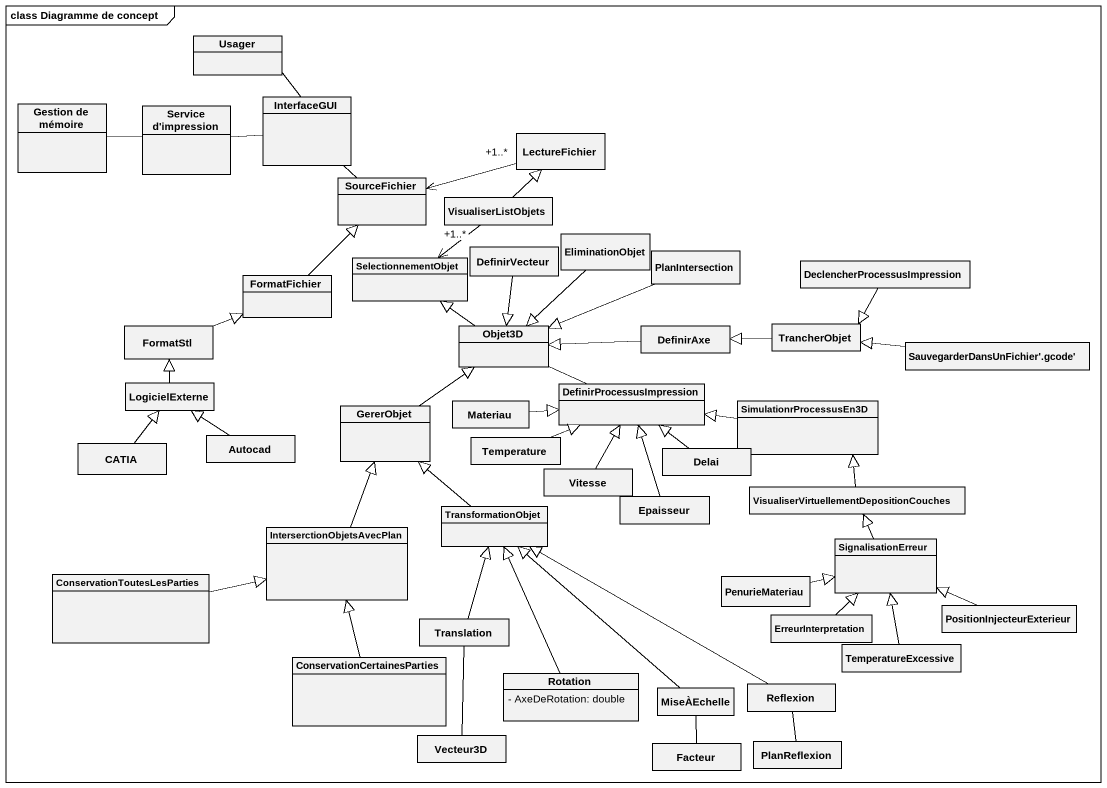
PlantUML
@startuml
mainframe class Diagramme de concept
hide circle
hide empty members
skinparam classAttributeIconSize 0
class Usager
class "Gestion de mémoire" as Gestion_de_mémoire
class "Service d'impression" as Service_d_impression
class InterfaceGUI
class LectureFichier
class SourceFichier
class VisualiserListObjets
class DefinirVecteur
class EliminationObjet
class FormatFichier
class SelectionnementObjet
class PlanIntersection
class "DeclencherProcessusImpression" as DeclencherProcessusImpressio
class FormatStl
class Objet3D
class DefinirAxe
class TrancherObjet
class "SauvegarderDansUnFichier'.gcode'" as SauvegarderDansUnFichier
class LogicielExterne
class GererObjet
class Materiau
class DefinirProcessusImpression
class SimulationrProcessusEn3D
class CATIA
class Autocad
class Temperature
class Vitesse
class Delai
class TransformationObjet
class Epaisseur
class "VisualiserVirtuellementDepositionCouches" as VisualiserVirtuellementDepos
class InterserctionObjetsAvecPlan
class SignalisationErreur
class ConservationToutesLesParties
class PenurieMateriau
class Translation
class ErreurInterpretation
class TemperatureExcessive
class PositionInjecteurExterieur
class ConservationCertainesParties
class Rotation {
  - AxeDeRotation: double
}
class MiseÀEchelle
class Reflexion
class Vecteur3D
class Facteur
class PlanReflexion
Usager -- InterfaceGUI
Service_d_impression -left- Gestion_de_mémoire
Service_d_impression -right- InterfaceGUI
InterfaceGUI -- SourceFichier
LectureFichier "+1..*" -left-> SourceFichier
VisualiserListObjets -up-|> LectureFichier
VisualiserListObjets --> "+1..*" SelectionnementObjet
DefinirVecteur --|> Objet3D
EliminationObjet --|> Objet3D
FormatFichier -up-|> SourceFichier
PlanIntersection -left-|> Objet3D
DeclencherProcessusImpressio --|> TrancherObjet
FormatStl -right-|> FormatFichier
Objet3D -up-|> SelectionnementObjet
DefinirAxe -left-|> Objet3D
TrancherObjet -left-|> DefinirAxe
SauvegarderDansUnFichier -left-|> TrancherObjet
LogicielExterne -up-|> FormatStl
GererObjet -up-|> Objet3D
Materiau -right-|> DefinirProcessusImpression
DefinirProcessusImpression -left- Objet3D
SimulationrProcessusEn3D -left-|> DefinirProcessusImpression
CATIA -up-|> LogicielExterne
Autocad -up-|> LogicielExterne
Temperature -right-|> DefinirProcessusImpression
Vitesse -up-|> DefinirProcessusImpression
Delai -up-|> DefinirProcessusImpression
TransformationObjet -up-|> GererObjet
Epaisseur -up-|> DefinirProcessusImpression
VisualiserVirtuellementDepos -up-|> SimulationrProcessusEn3D
InterserctionObjetsAvecPlan -up-|> GererObjet
SignalisationErreur -up-|> VisualiserVirtuellementDepos
ConservationToutesLesParties -right-|> InterserctionObjetsAvecPlan
PenurieMateriau -right-|> SignalisationErreur
Translation -up-|> TransformationObjet
ErreurInterpretation -up-|> SignalisationErreur
TemperatureExcessive -up-|> SignalisationErreur
PositionInjecteurExterieur -left-|> SignalisationErreur
ConservationCertainesParties -up-|> InterserctionObjetsAvecPlan
Rotation -up-|> TransformationObjet
MiseÀEchelle -up-|> TransformationObjet
Reflexion -left-|> TransformationObjet
Vecteur3D -up- Translation
Facteur -up- MiseÀEchelle
PlanReflexion -up- Reflexion
@enduml
